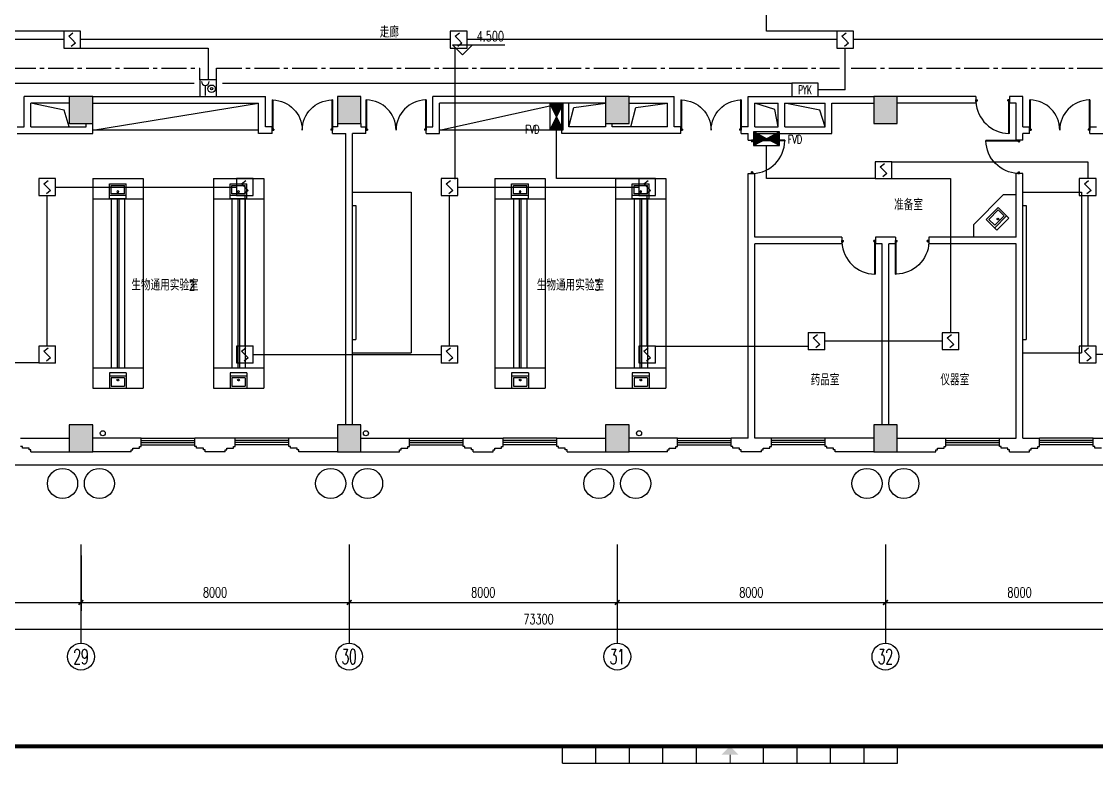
# Model space of a CAD drawing. Extents: x 190999 to 918899, y -200814 to 215286.
# Drawn here: x 586010 to 618082, y 72277 to 94429 of the extents above; entities that cross this region are included whole.
import ezdxf
from ezdxf.enums import TextEntityAlignment as Align

# ---------------------------------------------------------------- set-up
doc = ezdxf.new("R2010")
doc.units = 0
doc.header["$LTSCALE"] = 1000
doc.header["$MEASUREMENT"] = 0
doc.linetypes.add('CENTER2', pattern=[1.125, 0.75, -0.125, 0.125, -0.125])
doc.layers.get('Defpoints').update_dxf_attribs({"color": 1})
for name, color, linetype in [('00-EQUIP', 3, 'Continuous'), ('00-WIRE-4', 6, 'Continuous'), ('A-墙线', 2, 'Continuous'), ('A-外包装修', 250, 'Continuous'), ('A-外窗', 145, 'Continuous'), ('A-家具', 250, 'Continuous'), ('A-门', 167, 'Continuous'), ('AXIS', 3, 'Continuous'), ('AXIS_TEXT', 7, 'Continuous'), ('COLUMN', 2, 'Continuous'), ('DIM_ELEV', 3, 'Continuous'), ('PUB_HATCH', 250, 'Continuous'), ('PUB_TEXT', 7, 'Continuous'), ('图框', 189, 'Continuous'), ('房间名称', 7, 'Continuous'), ('暖通-风-说明', 3, 'Continuous'), ('洞口线', 165, 'Continuous'), ('雨水管', 151, 'Continuous')]:
    doc.layers.add(name, color=color, linetype=linetype)
doc.styles.add('_COMPLEX', font='COMPLEX.shx', dxfattribs={"width": 0.5})
doc.styles.add('_TCH_AXIS', font='COMPLEX', dxfattribs={"bigfont": 'GBCBIG'})
doc.styles.add('_TCH_DIM', font='SIMPLEX', dxfattribs={"bigfont": 'GBCBIG'})
doc.styles.add('COMPLEX', font='COMPLEX')
doc.styles.add('DIM_FONT', font='SIMPLEX', dxfattribs={"width": 0.7, "bigfont": 'GBCBIG'})
doc.styles.add('HZ-ZGBZ', font='romanc.shx', dxfattribs={"width": 0.65})
doc.styles.get("Standard").update_dxf_attribs({"font": 'simhei.ttf'})
doc.styles.add('XXK', font='romans.shx', dxfattribs={"width": 0.75, "bigfont": 'hzf.shx'})
doc.styles.add('zz-1', font='arial.ttf', dxfattribs={"width": 0.8})
doc.linetypes.add('4INE', pattern='A,1,-0.15,["4",XXK,S=0.3,R=0,X=-0.1,Y=-0.1],-0.25', length=1.4)
doc.dimstyles.new('DIMN', dxfattribs={"dimtxt": 300, "dimasz": 100, "dimexe": 250, "dimexo": 300, "dimgap": 150, "dimtad": 1, "dimdec": 0, "dimzin": 0, "dimdsep": 46, "dimtxsty": 'DIM_FONT', "dimblk": 'ARCHTICK', "dimcen": 0.09, "dimclrt": 7, "dimazin": 2, "dimtfac": 1, "dimtdec": 0, "dimtix": 1, "dimtmove": 2, "dimatfit": 3, "dimfxl": 0, "dimtolj": 1, "dimtzin": 0, "dimarcsym": 0})

# ---------------------------------------------------------------- blocks, each defined once
blk = doc.blocks.new('TJAD_TK_A0')
at = {"layer": '图框'}
for p, q in [((1517.5, -436.65), (1517.5, -431.65)), ((1527.5, -436.65), (1527.5, -431.65)), ((1537.5, -436.65), (1537.5, -431.65)), ((1547.5, -436.65), (1547.5, -431.65)), ((1557.5, -436.65), (1557.5, -431.65)), ((1577.5, -436.65), (1577.5, -431.65)), ((1587.5, -436.65), (1587.5, -431.65)), ((1597.5, -436.65), (1597.5, -431.65)), ((1607.5, -436.65), (1607.5, -431.65)), ((1617.5, -436.65), (1617.5, -431.65)), ((1517.5, -436.65), (1617.5, -436.65))]:
    blk.add_line(p, q, dxfattribs=at)
at = {"layer": '图框', "const_width": 1.2}
blk.add_lwpolyline([(2152, -431.7), (2152, 389.3), (998, 389.3), (998, -431.7)], close=True, dxfattribs=at)
at = {"layer": '图框', "const_width": 0.3}
blk.add_lwpolyline([(1567.5, -434.15), (1567.5, -436.65)], dxfattribs=at)
at = {"layer": '图框'}
blk.add_solid([(1570, -434.15), (1565, -434.15), (1567.5, -431.65)], dxfattribs=at)
blk = doc.blocks.new('m1000')
at = {"layer": 'A-墙线'}
for p, q in [((0, 0), (0, 200)), ((1000, 0), (1000, 200))]:
    blk.add_line(p, q, dxfattribs=at)
at = {"layer": 'A-门'}
for p, q in [((0, 1100), (0, 100)), ((0, 1100), (20, 1100)), ((20, 1100), (20, 150)), ((0, 150), (30, 150)), ((0, 100), (50, 100)), ((30, 150), (30, 130)), ((30, 130), (50, 130)), ((50, 130), (50, 100)), ((950, 130), (950, 100)), ((970, 130), (950, 130)), ((1000, 100), (950, 100)), ((970, 150), (970, 130)), ((1000, 150), (970, 150)), ((1000, 150), (1000, 100))]:
    blk.add_line(p, q, dxfattribs=at)
blk.add_arc((0, 100), 1000, 2.866, 88.854, dxfattribs=at)
blk = doc.blocks.new('m1800')
at = {"layer": 'A-墙线'}
for p, q in [((-900, -100), (-900, 100)), ((900, -100), (900, 100))]:
    blk.add_line(p, q, dxfattribs=at)
at = {"layer": 'A-门'}
for p, q in [((-900, 900), (-900, 0)), ((-900, 900), (-880, 900)), ((-880, 900), (-880, 50)), ((880, 900), (880, 50)), ((900, 900), (880, 900)), ((900, 900), (900, 0)), ((-900, 50), (-870, 50)), ((-900, 0), (-850, 0)), ((-870, 50), (-870, 30)), ((-870, 30), (-850, 30)), ((-850, 30), (-850, 0)), ((850, 30), (850, 0)), ((870, 30), (850, 30)), ((900, 0), (850, 0)), ((870, 50), (870, 30)), ((900, 50), (870, 50))]:
    blk.add_line(p, q, dxfattribs=at)
for centre, start, end in [((-900, 0), 0, 88.7267), ((900, 0), 91.2733, 180)]:
    blk.add_arc(centre, 900, start, end, dxfattribs=at)
blk = doc.blocks.new('_ArchTick')
at = {"const_width": 0.5}
blk.add_lwpolyline([(-0.7, -0.7), (0.7, 0.7)], dxfattribs=at)
blk = doc.blocks.new('*D258')
at = {"layer": 'AXIS', "color": 0, "lineweight": -2}
for p, q in [((611785, 78486), (611785, 76836)), ((619785, 78486), (619785, 76836)), ((611785, 77086), (619785, 77086))]:
    blk.add_line(p, q, dxfattribs=at)
at = {"layer": 'Defpoints', "color": 0}
for p in [(611785, 78786), (619785, 78786), (619785, 77086)]:
    blk.add_point(p, dxfattribs=at)
at = {"layer": 'AXIS', "color": 0, "lineweight": -2, "xscale": 100, "yscale": 100, "zscale": 100, "rotation": 180}
blk.add_blockref('_ArchTick', (611785, 77086), dxfattribs=at)
at = {"layer": 'AXIS', "color": 0, "lineweight": -2, "xscale": 100, "yscale": 100, "zscale": 100}
blk.add_blockref('_ArchTick', (619785, 77086), dxfattribs=at)
at = {"layer": 'AXIS', "color": 7, "insert": (615785, 77386), "char_height": 300, "attachment_point": 5, "style": 'DIM_FONT'}
blk.add_mtext('\\A1;8000', dxfattribs=at)
blk = doc.blocks.new('*D259')
at = {"layer": 'AXIS', "color": 0, "lineweight": -2}
for p, q in [((603785, 78486), (603785, 76836)), ((611785, 78486), (611785, 76836)), ((603785, 77086), (611785, 77086))]:
    blk.add_line(p, q, dxfattribs=at)
at = {"layer": 'Defpoints', "color": 0}
for p in [(603785, 78786), (611785, 78786), (611785, 77086)]:
    blk.add_point(p, dxfattribs=at)
at = {"layer": 'AXIS', "color": 0, "lineweight": -2, "xscale": 100, "yscale": 100, "zscale": 100, "rotation": 180}
blk.add_blockref('_ArchTick', (603785, 77086), dxfattribs=at)
at = {"layer": 'AXIS', "color": 0, "lineweight": -2, "xscale": 100, "yscale": 100, "zscale": 100}
blk.add_blockref('_ArchTick', (611785, 77086), dxfattribs=at)
at = {"layer": 'AXIS', "color": 7, "insert": (607785, 77386), "char_height": 300, "attachment_point": 5, "style": 'DIM_FONT'}
blk.add_mtext('\\A1;8000', dxfattribs=at)
blk = doc.blocks.new('*D260')
at = {"layer": 'AXIS', "color": 0, "lineweight": -2}
for p, q in [((595785, 78486), (595785, 76836)), ((603785, 78486), (603785, 76836)), ((595785, 77086), (603785, 77086))]:
    blk.add_line(p, q, dxfattribs=at)
at = {"layer": 'Defpoints', "color": 0}
for p in [(595785, 78786), (603785, 78786), (603785, 77086)]:
    blk.add_point(p, dxfattribs=at)
at = {"layer": 'AXIS', "color": 0, "lineweight": -2, "xscale": 100, "yscale": 100, "zscale": 100, "rotation": 180}
blk.add_blockref('_ArchTick', (595785, 77086), dxfattribs=at)
at = {"layer": 'AXIS', "color": 0, "lineweight": -2, "xscale": 100, "yscale": 100, "zscale": 100}
blk.add_blockref('_ArchTick', (603785, 77086), dxfattribs=at)
at = {"layer": 'AXIS', "color": 7, "insert": (599785, 77386), "char_height": 300, "attachment_point": 5, "style": 'DIM_FONT'}
blk.add_mtext('\\A1;8000', dxfattribs=at)
blk = doc.blocks.new('*D261')
at = {"layer": 'AXIS', "color": 0, "lineweight": -2}
for p, q in [((587785, 78486), (587785, 76836)), ((595785, 78486), (595785, 76836)), ((587785, 77086), (595785, 77086))]:
    blk.add_line(p, q, dxfattribs=at)
at = {"layer": 'Defpoints', "color": 0}
for p in [(587785, 78786), (595785, 78786), (595785, 77086)]:
    blk.add_point(p, dxfattribs=at)
at = {"layer": 'AXIS', "color": 0, "lineweight": -2, "xscale": 100, "yscale": 100, "zscale": 100, "rotation": 180}
blk.add_blockref('_ArchTick', (587785, 77086), dxfattribs=at)
at = {"layer": 'AXIS', "color": 0, "lineweight": -2, "xscale": 100, "yscale": 100, "zscale": 100}
blk.add_blockref('_ArchTick', (595785, 77086), dxfattribs=at)
at = {"layer": 'AXIS', "color": 7, "insert": (591785, 77386), "char_height": 300, "attachment_point": 5, "style": 'DIM_FONT'}
blk.add_mtext('\\A1;8000', dxfattribs=at)
blk = doc.blocks.new('*D262')
at = {"layer": 'AXIS', "color": 0, "lineweight": -2}
for p, q in [((579785, 78486), (579785, 76836)), ((587785, 78486), (587785, 76836)), ((579785, 77086), (587785, 77086))]:
    blk.add_line(p, q, dxfattribs=at)
at = {"layer": 'Defpoints', "color": 0}
for p in [(579785, 78786), (587785, 78786), (587785, 77086)]:
    blk.add_point(p, dxfattribs=at)
at = {"layer": 'AXIS', "color": 0, "lineweight": -2, "xscale": 100, "yscale": 100, "zscale": 100, "rotation": 180}
blk.add_blockref('_ArchTick', (579785, 77086), dxfattribs=at)
at = {"layer": 'AXIS', "color": 0, "lineweight": -2, "xscale": 100, "yscale": 100, "zscale": 100}
blk.add_blockref('_ArchTick', (587785, 77086), dxfattribs=at)
at = {"layer": 'AXIS', "color": 7, "insert": (583785, 77386), "char_height": 300, "attachment_point": 5, "style": 'DIM_FONT'}
blk.add_mtext('\\A1;8000', dxfattribs=at)
blk = doc.blocks.new('*D266')
at = {"layer": 'AXIS', "color": 0, "lineweight": -2}
for p, q in [((564785, 78486), (564785, 76036)), ((638085, 78486), (638085, 76036)), ((564785, 76286), (638085, 76286))]:
    blk.add_line(p, q, dxfattribs=at)
at = {"layer": 'Defpoints', "color": 0}
for p in [(564785, 78786), (638085, 78786), (638085, 76286)]:
    blk.add_point(p, dxfattribs=at)
at = {"layer": 'AXIS', "color": 0, "lineweight": -2, "xscale": 100, "yscale": 100, "zscale": 100, "rotation": 180}
blk.add_blockref('_ArchTick', (564785, 76286), dxfattribs=at)
at = {"layer": 'AXIS', "color": 0, "lineweight": -2, "xscale": 100, "yscale": 100, "zscale": 100}
blk.add_blockref('_ArchTick', (638085, 76286), dxfattribs=at)
at = {"layer": 'AXIS', "color": 7, "insert": (601435, 76586), "char_height": 300, "attachment_point": 5, "style": 'DIM_FONT'}
blk.add_mtext('\\A1;73300', dxfattribs=at)
blk = doc.blocks.new('_AXISO')
blk.add_circle((0, 0), 0.5)
at = {"layer": 'AXIS_TEXT', "style": 'COMPLEX', "width": 1.041667}
blk.add_attdef('A', text='', height=0.56, dxfattribs=at).set_placement((-0.25, -0.28), (0.25, -0.28), align=Align.FIT)
blk = doc.blocks.new('$plan$00001609')
at = {"linetype": 'Continuous'}
for p, q in [((0, -251), (0, 251)), ((0, 251), (450, 251)), ((93, -251), (93, 251)), ((146, -199), (146, 199)), ((146, 199), (397, 199)), ((397, 199), (397, -199)), ((450, 251), (450, -251)), ((0, -251), (450, -251)), ((146, -199), (397, -199))]:
    blk.add_line(p, q, dxfattribs=at)
blk.add_line((238, 2), (238, 0))
blk.add_arc((212, 0), 26, 4.716, 0, dxfattribs=at)
at = {"style": 'zz-1'}
for tag in ['YSIZE', 'XSIZE']:
    blk.add_attdef(tag, (0, 0), '', height=0.5, dxfattribs=at)
blk = doc.blocks.new('_LINKPT1')
at = {"color": 0}
blk.add_line((0, 0), (0, 0), dxfattribs=at)
blk = doc.blocks.new('3S1KCGW2')
for p, q in [((0.5, 0.5), (-0.5, 0.5)), ((-0.5, 0.5), (-0.5, -0.5)), ((-0.2, 0.2), (0.05, 0.4)), ((0, 0), (-0.2, 0.2)), ((0, 0), (0.2, -0.2)), ((0.5, -0.5), (0.5, 0.5)), ((-0.5, -0.5), (0.5, -0.5)), ((0.2, -0.2), (-0.05, -0.4))]:
    blk.add_line(p, q)
at = {"const_width": 0.04, "flags": 128}
blk.add_lwpolyline([(-0.5, -0.5), (-0.5, 0.5), (0.5, 0.5), (0.5, -0.5)], close=True, dxfattribs=at)
at = {"xscale": 0.002, "yscale": 0.002, "zscale": 0.002}
for p in [(-0.5, 0), (0, 0.5), (0.5, 0), (0, -0.5)]:
    blk.add_blockref('_LINKPT1', p, dxfattribs=at)
at = {"flags": 9}
blk.add_attdef('A', (0, 0), '', height=0.00002, dxfattribs=at)
blk = doc.blocks.new('3T1W6ZCM')
for p, q in [((0.5, 0.5), (-0.5, 0.5)), ((-0.5, 0.5), (-0.5, -0.5)), ((-0.178, 0.172), (-0.178, -0.443)), ((0.5, -0.5), (0.5, 0.5)), ((-0.5, -0.5), (0.5, -0.5))]:
    blk.add_line(p, q)
at = {"const_width": 0.04}
blk.add_lwpolyline([(-0.5, 0.5), (-0.5, -0.5), (0.5, -0.5), (0.5, 0.5)], close=True, dxfattribs=at)
for radius in [0.222, 0.074]:
    blk.add_circle((0.197, -0.03), radius)
blk.add_arc((-0.178, 0.403), 0.231, 180, 0)
at = {"xscale": 0.002, "yscale": 0.002, "zscale": 0.002}
for p in [(-0.5, 0), (0, 0.5), (0.5, 0), (0, -0.5)]:
    blk.add_blockref('_LINKPT1', p, dxfattribs=at)
at = {"flags": 9}
blk.add_attdef('A', (0, 0), '', height=0.00002, dxfattribs=at)
blk = doc.blocks.new('6H2KALM6')
for p, q in [((-0.78, 0.4), (0.78, -0.4)), ((0.78, 0.4), (-0.78, -0.4)), ((0.78, 0.4), (-0.78, 0.4)), ((-0.78, 0.4), (-0.78, -0.4)), ((0.78, -0.4), (0.78, 0.4)), ((-0.78, -0.4), (0.78, -0.4))]:
    blk.add_line(p, q)
at = {"const_width": 0.04}
blk.add_lwpolyline([(-0.78, 0.4), (-0.78, -0.4), (0.78, -0.4), (0.78, 0.4)], close=True, dxfattribs=at)
for points in [[(-0.78, 0.4), (0, 0), (-0.78, -0.4)], [(0.78, 0.4), (0, 0), (0.78, -0.4)]]:
    blk.add_solid(points)
at = {"xscale": 0.002, "yscale": 0.002, "zscale": 0.002}
for p in [(-0.78, 0), (0, 0.4), (0.78, 0), (0, -0.4)]:
    blk.add_blockref('_LINKPT1', p, dxfattribs=at)
at = {"flags": 9}
blk.add_attdef('A', (0, 0), '', height=0.00002, dxfattribs=at)
blk = doc.blocks.new('6A2DRK5Q')
for p, q in [((0.78, 0.4), (-0.78, 0.4)), ((-0.78, 0.4), (-0.78, -0.4)), ((0.78, -0.4), (0.78, 0.4)), ((-0.78, -0.4), (0.78, -0.4))]:
    blk.add_line(p, q)
at = {"xscale": 0.002, "yscale": 0.002, "zscale": 0.002}
for p in [(-0.78, 0), (0, 0.4), (0.78, 0), (0, -0.4)]:
    blk.add_blockref('_LINKPT1', p, dxfattribs=at)
at = {"style": '_COMPLEX', "width": 0.6, "flags": 8}
blk.add_attdef('$TEXT$', text='', height=0.52, dxfattribs=at).set_placement((0, 0), align=Align.MIDDLE_CENTER)
at = {"flags": 9}
blk.add_attdef('A', (0, 0), '', height=0.00002, dxfattribs=at)

msp = doc.modelspace()

# ---------------------------------------------------------------- hatches: boundary and pattern name
at = {"layer": 'PUB_HATCH'}
for points in [[(587434.6, 91386.5), (588134.6, 91386.5), (588134.6, 92186.5), (587434.6, 92186.5)], [(595434.6, 91386.5), (596134.6, 91386.5), (596134.6, 92186.5), (595434.6, 92186.5)], [(603434.6, 91386.5), (604134.6, 91386.5), (604134.6, 92186.5), (603434.6, 92186.5)], [(611434.6, 91386.5), (612134.6, 91386.5), (612134.6, 92186.5), (611434.6, 92186.5)], [(587434.6, 81586.5), (588134.6, 81586.5), (588134.6, 82386.5), (587434.6, 82386.5)], [(595434.6, 81586.5), (596134.6, 81586.5), (596134.6, 82386.5), (595434.6, 82386.5)], [(603434.6, 81586.5), (604134.6, 81586.5), (604134.6, 82386.5), (603434.6, 82386.5)], [(611434.6, 81586.5), (612134.6, 81586.5), (612134.6, 82386.5), (611434.6, 82386.5)]]:
    msp.add_hatch(color=256, dxfattribs=at).paths.add_polyline_path(points)

# ---------------------------------------------------------------- linework, layer by layer
at = {"layer": '00-WIRE-4'}
for p, q in [((608234.9, 94136.5), (608234.9, 95086.5)), ((587267.9, 94136.5), (583334.3, 94136.5)), ((610334.6, 94136.5), (608234.9, 94136.5)), ((587267.9, 93886.5), (576234.6, 93886.5)), ((598801.2, 93886.5), (587767.9, 93886.5)), ((610334.6, 93886.5), (599301.2, 93886.5)), ((621867.9, 93886.5), (610834.6, 93886.5)), ((587767.9, 93636.5), (591582, 93636.5)), ((591582, 93636.5), (591582, 92686.5)), ((598946.2, 89726), (598946.2, 93636.5)), ((610584.6, 92386.5), (610584.6, 93636.5)), ((610584.6, 92386.5), (609774.6, 92386.5)), ((601972.6, 89736.5), (601972.6, 91196.5)), ((608234.6, 89736.5), (608234.6, 90730.6)), ((611979.3, 90236.5), (617819.4, 90236.5)), ((617819.4, 90236.5), (617819.4, 89736.5)), ((587028.1, 89486.5), (592425.6, 89486.5)), ((599029.3, 89486.5), (604429.3, 89486.5)), ((604429.3, 89736.5), (601972.6, 89736.5)), ((611479.3, 89736.5), (608234.6, 89736.5)), ((611979.3, 89736.5), (613729.3, 89736.5)), ((613729.3, 89736.5), (613729.3, 85136.5)), ((586778.1, 84736.5), (586778.1, 89236.5)), ((592675.6, 89236.5), (592675.6, 84736.5)), ((598779.3, 84736.5), (598779.3, 89236.5)), ((604679.3, 84736.5), (604679.3, 89236.5)), ((617819.4, 89236.5), (617819.4, 84736.5)), ((604929.3, 84736.5), (609479.3, 84736.5)), ((613479.3, 84886.5), (609979.3, 84886.5)), ((592925.6, 84486.5), (598529.3, 84486.5)), ((623524.4, 84486.5), (618069.4, 84486.5)), ((586528.1, 84236.5), (581729.3, 84236.5))]:
    msp.add_line(p, q, dxfattribs=at)
at = {"layer": '00-WIRE-4', "linetype": 'CENTER2'}
for p, q in [((571059.6, 93036.5), (591332, 93036.5)), ((591332, 92686.5), (591332, 93036.5)), ((591832, 93036.5), (610409.6, 93036.5)), ((591832, 92686.5), (591832, 93036.5)), ((610759.6, 93036.5), (624359.6, 93036.5))]:
    msp.add_line(p, q, dxfattribs=at)
at = {"layer": '00-WIRE-4', "linetype": '4INE'}
for p, q in [((577774.6, 92586.5), (591157, 92586.5)), ((592007, 92586.5), (608994.6, 92586.5))]:
    msp.add_line(p, q, dxfattribs=at)
at = {"layer": 'A-墙线'}
for p, q in [((586084.6, 91286.5), (586084.6, 92186.5)), ((587434.6, 92186.5), (586084.6, 92186.5)), ((588134.6, 92186.5), (593284.6, 92186.5)), ((593284.6, 91286.5), (593284.6, 92186.5)), ((603434.6, 92186.5), (598284.6, 92186.5)), ((598284.6, 91286.5), (598284.6, 92186.5)), ((604134.6, 92186.5), (605484.6, 92186.5)), ((605484.6, 91286.5), (605484.6, 92186.5)), ((607684.6, 91286.5), (607684.6, 92186.5)), ((607684.6, 92186.5), (611434.6, 92186.5)), ((614484.6, 92186.5), (612134.6, 92186.5)), ((615884.6, 92186.5), (615484.6, 92186.5)), ((615884.6, 91286.5), (615884.6, 92186.5)), ((586284.6, 91286.5), (586284.6, 91986.5)), ((587434.6, 91986.5), (586284.6, 91986.5)), ((588134.6, 91986.5), (593084.6, 91986.5)), ((593084.6, 91086.5), (593084.6, 91986.5)), ((603434.6, 91986.5), (598484.6, 91986.5)), ((598484.6, 91086.5), (598484.6, 91986.5)), ((604134.6, 91986.5), (605284.6, 91986.5)), ((605284.6, 91286.5), (605284.6, 91986.5)), ((607884.6, 91286.5), (607884.6, 91986.5)), ((607884.6, 91986.5), (608584.6, 91986.5)), ((608784.6, 91986.5), (609984.6, 91986.5)), ((610184.6, 91986.5), (611434.6, 91986.5)), ((614484.6, 91986.5), (612134.6, 91986.5)), ((615684.6, 91986.5), (615484.6, 91986.5)), ((615684.6, 90886.5), (615684.6, 91986.5)), ((585884.6, 91286.5), (586084.6, 91286.5)), ((585884.6, 91086.5), (588134.6, 91086.5)), ((586284.6, 91286.5), (587934.6, 91286.5)), ((587934.6, 91286.5), (587934.6, 91386.5)), ((588134.6, 91086.5), (588134.6, 91386.5)), ((593484.6, 91086.5), (593084.6, 91086.5)), ((593484.6, 91286.5), (593284.6, 91286.5)), ((595434.6, 91286.5), (595284.6, 91286.5)), ((595284.6, 91086.5), (595684.6, 91086.5)), ((595434.6, 91386.5), (595434.6, 91286.5)), ((595684.6, 82386.5), (595684.6, 91086.5)), ((595884.6, 82386.5), (595884.6, 91086.5)), ((596284.6, 91086.5), (595884.6, 91086.5)), ((596134.6, 91386.5), (596134.6, 91286.5)), ((596134.6, 91286.5), (596284.6, 91286.5)), ((598084.6, 91286.5), (598284.6, 91286.5)), ((598084.6, 91086.5), (598484.6, 91086.5)), ((603634.6, 91286.5), (603634.6, 91386.5)), ((605284.6, 91286.5), (603634.6, 91286.5)), ((605684.6, 91286.5), (605484.6, 91286.5)), ((607684.6, 91286.5), (607484.6, 91286.5)), ((607484.6, 91086.5), (607684.6, 91086.5)), ((607684.6, 90886.5), (607684.6, 91086.5)), ((607884.6, 90886.5), (607884.6, 91086.5)), ((615884.6, 91286.5), (616084.6, 91286.5)), ((615884.6, 90886.5), (615884.6, 91086.5)), ((616084.6, 91086.5), (615884.6, 91086.5)), ((617884.6, 91286.5), (618084.6, 91286.5)), ((617884.6, 91086.5), (620134.6, 91086.5)), ((607684.6, 81986.5), (607684.6, 89886.5)), ((607884.6, 87986.5), (607884.6, 89886.5)), ((615684.6, 87986.5), (615684.6, 89886.5)), ((615884.6, 81986.5), (615884.6, 89886.5)), ((610484.6, 87986.5), (607884.6, 87986.5)), ((612084.6, 87986.5), (611484.6, 87986.5)), ((615684.6, 87986.5), (613084.6, 87986.5)), ((607884.6, 81986.5), (607884.6, 87786.5)), ((610484.6, 87786.5), (607884.6, 87786.5)), ((611684.6, 87786.5), (611484.6, 87786.5)), ((611684.6, 82386.5), (611684.6, 87786.5)), ((612084.6, 87786.5), (611884.6, 87786.5)), ((611884.6, 82386.5), (611884.6, 87786.5)), ((615684.6, 87786.5), (613084.6, 87786.5)), ((615684.6, 81986.5), (615684.6, 87786.5)), ((585984.6, 81986.5), (587434.6, 81986.5)), ((589584.6, 81986.5), (588134.6, 81986.5)), ((589584.6, 81736.5), (589584.6, 81986.5)), ((592384.6, 81986.5), (591184.6, 81986.5)), ((591184.6, 81736.5), (591184.6, 81986.5)), ((592384.6, 81736.5), (592384.6, 81986.5)), ((595434.6, 81986.5), (593984.6, 81986.5)), ((593984.6, 81736.5), (593984.6, 81986.5)), ((596134.6, 81986.5), (597584.6, 81986.5)), ((597584.6, 81736.5), (597584.6, 81986.5)), ((599184.6, 81986.5), (600384.6, 81986.5)), ((599184.6, 81736.5), (599184.6, 81986.5)), ((600384.6, 81736.5), (600384.6, 81986.5)), ((601984.6, 81986.5), (603434.6, 81986.5)), ((601984.6, 81736.5), (601984.6, 81986.5)), ((605584.6, 81986.5), (604134.6, 81986.5)), ((605584.6, 81736.5), (605584.6, 81986.5)), ((607684.6, 81986.5), (607184.6, 81986.5)), ((607184.6, 81736.5), (607184.6, 81986.5)), ((608384.6, 81986.5), (607884.6, 81986.5)), ((608384.6, 81736.5), (608384.6, 81986.5)), ((611434.6, 81986.5), (609984.6, 81986.5)), ((609984.6, 81736.5), (609984.6, 81986.5)), ((612134.6, 81986.5), (613584.6, 81986.5)), ((613584.6, 81736.5), (613584.6, 81986.5)), ((615184.6, 81986.5), (615684.6, 81986.5)), ((615184.6, 81736.5), (615184.6, 81986.5)), ((615884.6, 81986.5), (616384.6, 81986.5)), ((616384.6, 81736.5), (616384.6, 81986.5)), ((617984.6, 81986.5), (619434.6, 81986.5)), ((617984.6, 81736.5), (617984.6, 81986.5)), ((586034.6, 81736.5), (585984.6, 81736.5)), ((586034.6, 81686.5), (586034.6, 81736.5)), ((586234.6, 81686.5), (586034.6, 81686.5)), ((586234.6, 81636.5), (586234.6, 81686.5)), ((586284.6, 81636.5), (586234.6, 81636.5)), ((586284.6, 81586.5), (586284.6, 81636.5)), ((586284.6, 81586.5), (587434.6, 81586.5)), ((589284.6, 81586.5), (588134.6, 81586.5)), ((589284.6, 81586.5), (589284.6, 81636.5)), ((589284.6, 81636.5), (589334.6, 81636.5)), ((589334.6, 81636.5), (589334.6, 81686.5)), ((589334.6, 81686.5), (589534.6, 81686.5)), ((589534.6, 81736.5), (589584.6, 81736.5)), ((589534.6, 81686.5), (589534.6, 81736.5)), ((591234.6, 81736.5), (591184.6, 81736.5)), ((591234.6, 81686.5), (591234.6, 81736.5)), ((591434.6, 81686.5), (591234.6, 81686.5)), ((591434.6, 81636.5), (591434.6, 81686.5)), ((591484.6, 81636.5), (591434.6, 81636.5)), ((591484.6, 81586.5), (591484.6, 81636.5)), ((592084.6, 81586.5), (591484.6, 81586.5)), ((592084.6, 81586.5), (592084.6, 81636.5)), ((592084.6, 81636.5), (592134.6, 81636.5)), ((592134.6, 81636.5), (592134.6, 81686.5)), ((592134.6, 81686.5), (592334.6, 81686.5)), ((592334.6, 81736.5), (592384.6, 81736.5)), ((592334.6, 81686.5), (592334.6, 81736.5)), ((594034.6, 81736.5), (593984.6, 81736.5)), ((594034.6, 81686.5), (594034.6, 81736.5)), ((594234.6, 81686.5), (594034.6, 81686.5)), ((594234.6, 81636.5), (594234.6, 81686.5)), ((594284.6, 81636.5), (594234.6, 81636.5)), ((594284.6, 81586.5), (594284.6, 81636.5)), ((595434.6, 81586.5), (594284.6, 81586.5)), ((596134.6, 81586.5), (597284.6, 81586.5)), ((597284.6, 81586.5), (597284.6, 81636.5)), ((597284.6, 81636.5), (597334.6, 81636.5)), ((597334.6, 81636.5), (597334.6, 81686.5)), ((597334.6, 81686.5), (597534.6, 81686.5)), ((597534.6, 81736.5), (597584.6, 81736.5)), ((597534.6, 81686.5), (597534.6, 81736.5)), ((599234.6, 81736.5), (599184.6, 81736.5)), ((599234.6, 81686.5), (599234.6, 81736.5)), ((599434.6, 81686.5), (599234.6, 81686.5)), ((599434.6, 81636.5), (599434.6, 81686.5)), ((599484.6, 81636.5), (599434.6, 81636.5)), ((599484.6, 81586.5), (599484.6, 81636.5)), ((599484.6, 81586.5), (600084.6, 81586.5)), ((600084.6, 81586.5), (600084.6, 81636.5)), ((600084.6, 81636.5), (600134.6, 81636.5)), ((600134.6, 81636.5), (600134.6, 81686.5)), ((600134.6, 81686.5), (600334.6, 81686.5)), ((600334.6, 81736.5), (600384.6, 81736.5)), ((600334.6, 81686.5), (600334.6, 81736.5)), ((602034.6, 81736.5), (601984.6, 81736.5)), ((602034.6, 81686.5), (602034.6, 81736.5)), ((602234.6, 81686.5), (602034.6, 81686.5)), ((602234.6, 81636.5), (602234.6, 81686.5)), ((602284.6, 81636.5), (602234.6, 81636.5)), ((602284.6, 81586.5), (602284.6, 81636.5)), ((602284.6, 81586.5), (603434.6, 81586.5)), ((605284.6, 81586.5), (604134.6, 81586.5)), ((605284.6, 81586.5), (605284.6, 81636.5)), ((605284.6, 81636.5), (605334.6, 81636.5)), ((605334.6, 81636.5), (605334.6, 81686.5)), ((605334.6, 81686.5), (605534.6, 81686.5)), ((605534.6, 81736.5), (605584.6, 81736.5)), ((605534.6, 81686.5), (605534.6, 81736.5)), ((607234.6, 81736.5), (607184.6, 81736.5)), ((607234.6, 81686.5), (607234.6, 81736.5)), ((607434.6, 81686.5), (607234.6, 81686.5)), ((607434.6, 81636.5), (607434.6, 81686.5)), ((607484.6, 81636.5), (607434.6, 81636.5)), ((607484.6, 81586.5), (607484.6, 81636.5)), ((608084.6, 81586.5), (607484.6, 81586.5)), ((608084.6, 81586.5), (608084.6, 81636.5)), ((608084.6, 81636.5), (608134.6, 81636.5)), ((608134.6, 81636.5), (608134.6, 81686.5)), ((608134.6, 81686.5), (608334.6, 81686.5)), ((608334.6, 81736.5), (608384.6, 81736.5)), ((608334.6, 81686.5), (608334.6, 81736.5)), ((610034.6, 81736.5), (609984.6, 81736.5)), ((610034.6, 81686.5), (610034.6, 81736.5)), ((610234.6, 81686.5), (610034.6, 81686.5)), ((610234.6, 81636.5), (610234.6, 81686.5)), ((610284.6, 81636.5), (610234.6, 81636.5)), ((610284.6, 81586.5), (610284.6, 81636.5)), ((611434.6, 81586.5), (610284.6, 81586.5)), ((612134.6, 81586.5), (613284.6, 81586.5)), ((613284.6, 81586.5), (613284.6, 81636.5)), ((613284.6, 81636.5), (613334.6, 81636.5)), ((613334.6, 81636.5), (613334.6, 81686.5)), ((613334.6, 81686.5), (613534.6, 81686.5)), ((613534.6, 81736.5), (613584.6, 81736.5)), ((613534.6, 81686.5), (613534.6, 81736.5)), ((615234.6, 81736.5), (615184.6, 81736.5)), ((615234.6, 81686.5), (615234.6, 81736.5)), ((615434.6, 81686.5), (615234.6, 81686.5)), ((615434.6, 81636.5), (615434.6, 81686.5)), ((615484.6, 81636.5), (615434.6, 81636.5)), ((615484.6, 81586.5), (615484.6, 81636.5)), ((615484.6, 81586.5), (616084.6, 81586.5)), ((616084.6, 81586.5), (616084.6, 81636.5)), ((616084.6, 81636.5), (616134.6, 81636.5)), ((616134.6, 81636.5), (616134.6, 81686.5)), ((616134.6, 81686.5), (616334.6, 81686.5)), ((616334.6, 81736.5), (616384.6, 81736.5)), ((616334.6, 81686.5), (616334.6, 81736.5)), ((618034.6, 81736.5), (617984.6, 81736.5)), ((618034.6, 81686.5), (618034.6, 81736.5)), ((618234.6, 81686.5), (618034.6, 81686.5))]:
    msp.add_line(p, q, dxfattribs=at)
for points in [[(605684.6, 91086.5), (602134.6, 91086.5), (602134.6, 91986.5)], [(603434.6, 91386.5), (603434.6, 91286.5), (602334.6, 91286.5), (602334.6, 91986.5)], [(607884.6, 91286.5), (608584.6, 91286.5), (608584.6, 91986.5)], [(607884.6, 91086.5), (610184.6, 91086.5), (610184.6, 91986.5)], [(608784.6, 91286.5), (608784.6, 91986.5)], [(608784.6, 91286.5), (609984.6, 91286.5), (609984.6, 91986.5)]]:
    msp.add_lwpolyline(points, dxfattribs=at)
at = {"layer": 'A-外包装修'}
msp.add_line((628484.6, 81186.5), (563784.6, 81186.5), dxfattribs=at)
for centre in [(587234.6, 80636.5), (588334.6, 80636.5), (595234.6, 80636.5), (596334.6, 80636.5), (603234.6, 80636.5), (604334.6, 80636.5), (611234.6, 80636.5), (612334.6, 80636.5)]:
    msp.add_circle(centre, 450, dxfattribs=at)
at = {"layer": 'A-外窗'}
for p, q in [((589584.6, 81986.5), (591184.6, 81986.5)), ((589584.6, 81916.5), (591184.6, 81916.5)), ((589584.6, 81856.5), (591184.6, 81856.5)), ((589584.6, 81786.5), (591184.6, 81786.5)), ((593984.6, 81986.5), (592384.6, 81986.5)), ((593984.6, 81916.5), (592384.6, 81916.5)), ((593984.6, 81856.5), (592384.6, 81856.5)), ((593984.6, 81786.5), (592384.6, 81786.5)), ((597584.6, 81986.5), (599184.6, 81986.5)), ((597584.6, 81916.5), (599184.6, 81916.5)), ((597584.6, 81856.5), (599184.6, 81856.5)), ((597584.6, 81786.5), (599184.6, 81786.5)), ((601984.6, 81986.5), (600384.6, 81986.5)), ((601984.6, 81916.5), (600384.6, 81916.5)), ((601984.6, 81856.5), (600384.6, 81856.5)), ((601984.6, 81786.5), (600384.6, 81786.5)), ((605584.6, 81986.5), (607184.6, 81986.5)), ((605584.6, 81916.5), (607184.6, 81916.5)), ((605584.6, 81856.5), (607184.6, 81856.5)), ((605584.6, 81786.5), (607184.6, 81786.5)), ((609984.6, 81986.5), (608384.6, 81986.5)), ((609984.6, 81916.5), (608384.6, 81916.5)), ((609984.6, 81856.5), (608384.6, 81856.5)), ((609984.6, 81786.5), (608384.6, 81786.5)), ((613584.6, 81986.5), (615184.6, 81986.5)), ((613584.6, 81916.5), (615184.6, 81916.5)), ((613584.6, 81856.5), (615184.6, 81856.5)), ((613584.6, 81786.5), (615184.6, 81786.5)), ((617984.6, 81986.5), (616384.6, 81986.5)), ((617984.6, 81916.5), (616384.6, 81916.5)), ((617984.6, 81856.5), (616384.6, 81856.5)), ((617984.6, 81786.5), (616384.6, 81786.5))]:
    msp.add_line(p, q, dxfattribs=at)
at = {"layer": 'A-家具'}
for p, q in [((588134.6, 91186.5), (593084.6, 91986.5)), ((598484.6, 91186.5), (602134.6, 91986.5)), ((593084.6, 91186.5), (588134.6, 91186.5)), ((602134.6, 91186.5), (598484.6, 91186.5)), ((588134.6, 89736.5), (588134.6, 83486.5)), ((588134.6, 89736.5), (589634.6, 89736.5)), ((589634.6, 89736.5), (589634.6, 83486.5)), ((591734.6, 89736.5), (591734.6, 83486.5)), ((591734.6, 89736.5), (593234.6, 89736.5)), ((593234.6, 89736.5), (593234.6, 83486.5)), ((600134.6, 89736.5), (600134.6, 83486.5)), ((600134.6, 89736.5), (601634.6, 89736.5)), ((601634.6, 89736.5), (601634.6, 83486.5)), ((603734.6, 89736.5), (603734.6, 83486.5)), ((603734.6, 89736.5), (605234.6, 89736.5)), ((605234.6, 89736.5), (605234.6, 83486.5)), ((595884.6, 89336.5), (597634.6, 89336.5)), ((597634.6, 89336.5), (597634.6, 84536.5)), ((614409.6, 88361.5), (615309.6, 89261.5)), ((615309.6, 89261.5), (615684.6, 89261.5)), ((615884.6, 89336.5), (617634.6, 89336.5)), ((617634.6, 89336.5), (617634.6, 84536.5)), ((588134.6, 89136.5), (589634.6, 89136.5)), ((588684.6, 89136.5), (588684.6, 84086.5)), ((588859.6, 89136.5), (588859.6, 84086.5)), ((588909.6, 89136.5), (588909.6, 84086.5)), ((589084.6, 89136.5), (589084.6, 84086.5)), ((591734.6, 89136.5), (593234.6, 89136.5)), ((592284.6, 89136.5), (592284.6, 84086.5)), ((592459.6, 89136.5), (592459.6, 84086.5)), ((592509.6, 89136.5), (592509.6, 84086.5)), ((592684.6, 89136.5), (592684.6, 84086.5)), ((595884.6, 88936.5), (595984.6, 88936.5)), ((595984.6, 88936.5), (595984.6, 84936.5)), ((600134.6, 89136.5), (601634.6, 89136.5)), ((600684.6, 89136.5), (600684.6, 84086.5)), ((600859.6, 89136.5), (600859.6, 84086.5)), ((600909.6, 89136.5), (600909.6, 84086.5)), ((601084.6, 89136.5), (601084.6, 84086.5)), ((603734.6, 89136.5), (605234.6, 89136.5)), ((604284.6, 89136.5), (604284.6, 84086.5)), ((604459.6, 89136.5), (604459.6, 84086.5)), ((604509.6, 89136.5), (604509.6, 84086.5)), ((604684.6, 89136.5), (604684.6, 84086.5)), ((615884.6, 88936.5), (615984.6, 88936.5)), ((615984.6, 88936.5), (615984.6, 84936.5)), ((614409.6, 88361.5), (614409.6, 87986.5)), ((595884.6, 84936.5), (595984.6, 84936.5)), ((615884.6, 84936.5), (615984.6, 84936.5)), ((595884.6, 84536.5), (597634.6, 84536.5)), ((615884.6, 84536.5), (617634.6, 84536.5)), ((588134.6, 84086.5), (589634.6, 84086.5)), ((591734.6, 84086.5), (593234.6, 84086.5)), ((600134.6, 84086.5), (601634.6, 84086.5)), ((603734.6, 84086.5), (605234.6, 84086.5)), ((588134.6, 83486.5), (589634.6, 83486.5)), ((591734.6, 83486.5), (593234.6, 83486.5)), ((600134.6, 83486.5), (601634.6, 83486.5)), ((603734.6, 83486.5), (605234.6, 83486.5))]:
    msp.add_line(p, q, dxfattribs=at)
at = {"layer": 'AXIS'}
for p, q in [((587784.6, 78816.5), (587784.6, 75867.4)), ((595784.6, 78816.5), (595784.6, 75867.4)), ((603784.6, 78816.5), (603784.6, 75867.4)), ((611784.6, 78816.5), (611784.6, 75867.4))]:
    msp.add_line(p, q, dxfattribs=at)
at = {"layer": 'COLUMN'}
for p, q in [((588134.6, 92186.5), (587434.6, 92186.5)), ((587434.6, 92186.5), (587434.6, 91386.5)), ((588134.6, 91386.5), (588134.6, 92186.5)), ((596134.6, 92186.5), (595434.6, 92186.5)), ((595434.6, 92186.5), (595434.6, 91386.5)), ((596134.6, 91386.5), (596134.6, 92186.5)), ((604134.6, 92186.5), (603434.6, 92186.5)), ((603434.6, 92186.5), (603434.6, 91386.5)), ((604134.6, 91386.5), (604134.6, 92186.5)), ((612134.6, 92186.5), (611434.6, 92186.5)), ((611434.6, 92186.5), (611434.6, 91386.5)), ((612134.6, 91386.5), (612134.6, 92186.5)), ((587434.6, 91386.5), (588134.6, 91386.5)), ((595434.6, 91386.5), (596134.6, 91386.5)), ((603434.6, 91386.5), (604134.6, 91386.5)), ((611434.6, 91386.5), (612134.6, 91386.5)), ((588134.6, 82386.5), (587434.6, 82386.5)), ((587434.6, 82386.5), (587434.6, 81586.5)), ((588134.6, 81586.5), (588134.6, 82386.5)), ((596134.6, 82386.5), (595434.6, 82386.5)), ((595434.6, 82386.5), (595434.6, 81586.5)), ((596134.6, 81586.5), (596134.6, 82386.5)), ((604134.6, 82386.5), (603434.6, 82386.5)), ((603434.6, 82386.5), (603434.6, 81586.5)), ((604134.6, 81586.5), (604134.6, 82386.5)), ((612134.6, 82386.5), (611434.6, 82386.5)), ((611434.6, 82386.5), (611434.6, 81586.5)), ((612134.6, 81586.5), (612134.6, 82386.5)), ((587434.6, 81586.5), (588134.6, 81586.5)), ((595434.6, 81586.5), (596134.6, 81586.5)), ((603434.6, 81586.5), (604134.6, 81586.5)), ((611434.6, 81586.5), (612134.6, 81586.5))]:
    msp.add_line(p, q, dxfattribs=at)
at = {"layer": 'DIM_ELEV'}
for p, q in [((599167.1, 93436.4), (598867.1, 93736.4)), ((598867.1, 93736.4), (600432.1, 93736.4)), ((599167.1, 93436.4), (599467.1, 93736.4))]:
    msp.add_line(p, q, dxfattribs=at)
at = {"layer": '洞口线', "ltscale": 2}
for points in [[(587434.6, 91286.5), (587280.5, 91784.8), (586284.6, 91986.5)], [(602334.6, 91286.5), (602492.9, 91861.4), (603434.6, 91986.5)], [(604184.6, 91286.5), (604342.9, 91861.4), (605284.6, 91986.5)], [(608584.6, 91286.5), (608481.8, 91799.3), (607884.6, 91986.5)], [(609984.6, 91286.5), (609830.5, 91784.8), (608784.6, 91986.2)]]:
    msp.add_lwpolyline(points, dxfattribs=at)
at = {"layer": '雨水管'}
for centre in [(588434.6, 82136.5), (596284.6, 82136.5), (604434.6, 82136.5)]:
    msp.add_circle(centre, 75, dxfattribs=at)

# ---------------------------------------------------------------- block references
at = {"layer": '00-EQUIP', "xscale": 500, "yscale": 500, "zscale": 500}
for name, p in [('3S1KCGW2', (587517.9, 93886.5)), ('3S1KCGW2', (599051.2, 93886.5)), ('3S1KCGW2', (610584.6, 93886.5)), ('3T1W6ZCM', (591582, 92436.5)), ('3S1KCGW2', (611729.3, 89986.5)), ('3S1KCGW2', (586778.1, 89486.5)), ('3S1KCGW2', (592675.6, 89486.5)), ('3S1KCGW2', (598779.3, 89486.5)), ('3S1KCGW2', (604679.3, 89486.5)), ('3S1KCGW2', (617819.4, 89486.5)), ('3S1KCGW2', (609729.3, 84886.5)), ('3S1KCGW2', (613729.3, 84886.5)), ('3S1KCGW2', (586778.1, 84486.5)), ('3S1KCGW2', (592675.6, 84486.5)), ('3S1KCGW2', (598779.3, 84486.5)), ('3S1KCGW2', (604679.3, 84486.5)), ('3S1KCGW2', (617819.4, 84486.5))]:
    msp.add_blockref(name, p, dxfattribs=at)
msp.add_blockref('6A2DRK5Q', (609384.6, 92386.5), dxfattribs=at).add_auto_attribs({'$TEXT$': 'PYK'})
for p, rotation in [((601972.6, 91586.5), 270), ((608234.6, 90930.6), 180)]:
    msp.add_blockref('6H2KALM6', p, dxfattribs=dict(at, rotation=rotation))
at = {"layer": 'A-家具', "rotation": 90}
for p in [(588884.6, 89136.5), (592484.6, 89136.5), (600884.6, 89136.5), (604484.6, 89136.5)]:
    msp.add_blockref('$plan$00001609', p, dxfattribs=at)
at = {"layer": 'A-家具', "yscale": -1}
for p, rotation in [((615289.9, 88381.2), 135), ((588884.6, 83936.5), 270), ((592484.6, 83936.5), 270), ((600884.6, 83936.5), 270), ((604484.6, 83936.5), 270)]:
    msp.add_blockref('$plan$00001609', p, dxfattribs=dict(at, rotation=rotation))
at = {"layer": 'A-门', "xscale": -1}
for p in [(594384.6, 91186.5), (606584.6, 91186.5)]:
    msp.add_blockref('m1800', p, dxfattribs=at)
at = {"layer": 'A-门'}
for p in [(597184.6, 91186.5), (616984.6, 91186.5)]:
    msp.add_blockref('m1800', p, dxfattribs=at)
for p, rotation in [((615484.6, 92186.5), 180), ((607684.6, 90886.5), 270), ((611484.6, 87986.5), 180)]:
    msp.add_blockref('m1000', p, dxfattribs=dict(at, rotation=rotation))
at = {"layer": 'A-门', "xscale": -1}
for p, rotation in [((615884.6, 90886.5), 90), ((612084.6, 87986.5), 180)]:
    msp.add_blockref('m1000', p, dxfattribs=dict(at, rotation=rotation))
at = {"layer": 'AXIS'}
ref = msp.add_blockref('_AXISO', (587784.6, 75467.4), dxfattribs=dict(at, xscale=800, yscale=800, zscale=800))
ref.add_attrib('A', '29', dxfattribs={"layer": 'AXIS_TEXT', "height": 452.55, "style": '_TCH_AXIS', "width": 0.617647}).set_placement((587558.3, 75241.1), (588010.9, 75241.1), align=Align.FIT)
ref = msp.add_blockref('_AXISO', (595784.6, 75467.4), dxfattribs=dict(at, xscale=800, yscale=800, zscale=800))
ref.add_attrib('A', '30', dxfattribs={"layer": 'AXIS_TEXT', "height": 452.55, "style": '_TCH_AXIS', "width": 0.636364}).set_placement((595558.3, 75241.1), (596010.9, 75241.1), align=Align.FIT)
ref = msp.add_blockref('_AXISO', (603784.6, 75467.4), dxfattribs=dict(at, xscale=800, yscale=800, zscale=800))
ref.add_attrib('A', '31', dxfattribs={"layer": 'AXIS_TEXT', "height": 452.55, "style": '_TCH_AXIS', "width": 0.75}).set_placement((603558.3, 75241.1), (604010.9, 75241.1), align=Align.FIT)
ref = msp.add_blockref('_AXISO', (611784.6, 75467.4), dxfattribs=dict(at, xscale=800, yscale=800, zscale=800))
ref.add_attrib('A', '32', dxfattribs={"layer": 'AXIS_TEXT', "height": 452.55, "style": '_TCH_AXIS', "width": 0.636364}).set_placement((611558.3, 75241.1), (612010.9, 75241.1), align=Align.FIT)
at = {"layer": '图框', "xscale": 100, "yscale": 100, "zscale": 100}
msp.add_blockref('TJAD_TK_A0', (450398.6, 115956.8), dxfattribs=at)

# ---------------------------------------------------------------- texts
at = {"layer": 'PUB_TEXT', "style": '_TCH_DIM', "width": 0.705882}
msp.add_text('4.500', height=297.5, dxfattribs=at).set_placement((599592.1, 93841.3))
at = {"layer": '房间名称', "style": '_TCH_DIM'}
for s, p in [('走廊', (596697.1, 93945.9)), ('准备室', (612042.8, 88794.3)), ('生物通用实验室', (589286.4, 86395.2)), ('生物通用实验室', (601382.8, 86395.2)), ('药品室', (609551.5, 83567.1)), ('仪器室', (613424.4, 83567.1))]:
    msp.add_text(s, height=337.59, dxfattribs=at).set_placement(p)
at = {"layer": '房间名称', "style": '_TCH_DIM', "width": 0.705882}
for s, p in [('2', (591006.6, 86395.2)), ('3', (603103, 86395.2))]:
    msp.add_text(s, height=297.5, dxfattribs=at).set_placement(p)
at = {"layer": '暖通-风-说明', "style": 'HZ-ZGBZ', "width": 0.7}
for p in [(601039, 91086.1), (608874.1, 90788.4)]:
    msp.add_text('FVD', height=250, dxfattribs=at).set_placement(p)

# ---------------------------------------------------------------- dimensions: what is measured, and where the dimension line sits
at = {"layer": 'AXIS'}
for p1, p2, distance, picture, middle in [((564784.6, 78786.5), (638084.6, 78786.5), -2500, '*D266', (601434.6, 76586.5)), ((579784.6, 78786.5), (587784.6, 78786.5), -1700, '*D262', (583784.6, 77386.5)), ((587784.6, 78786.5), (595784.6, 78786.5), -1700, '*D261', (591784.6, 77386.5)), ((595784.6, 78786.5), (603784.6, 78786.5), -1700, '*D260', (599784.6, 77386.5)), ((603784.6, 78786.5), (611784.6, 78786.5), -1700, '*D259', (607784.6, 77386.5)), ((611784.6, 78786.5), (619784.6, 78786.5), -1700, '*D258', (615784.6, 77386.5))]:
    dim = msp.add_aligned_dim(p1=p1, p2=p2, distance=distance, dimstyle='DIMN', dxfattribs=at)
    dim.commit()
    dim.dimension.update_dxf_attribs({"geometry": picture, "text_midpoint": middle})

doc.saveas('drawing.dxf')
